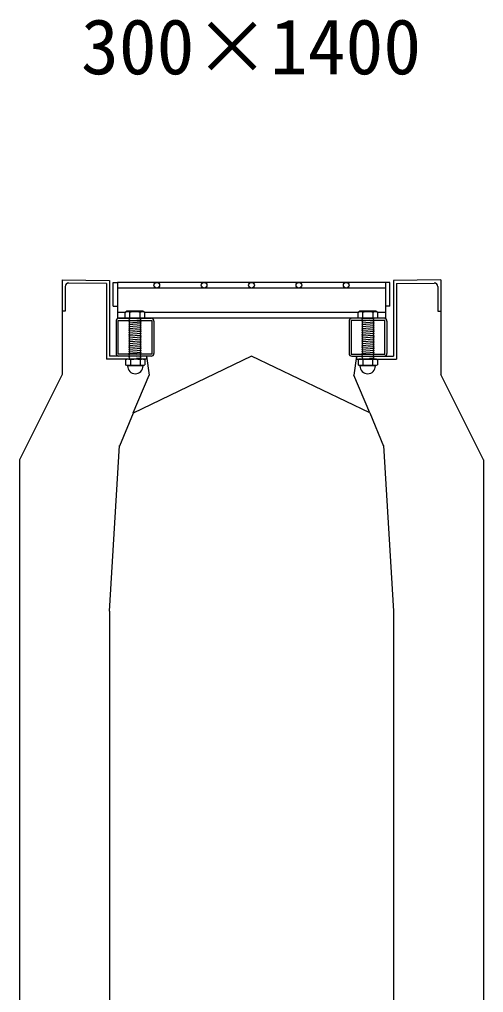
# Model space of a CAD drawing. Units: millimetres, scale not verified. Extents: x -16800 to 16800, y -5940 to 5940.
# Drawn here: x -3494 to -3004, y -2492 to -1464 of the extents above; entities that cross this region are included whole.
import ezdxf
from ezdxf.enums import TextEntityAlignment as Align

# ---------------------------------------------------------------- set-up
doc = ezdxf.new("R2010")
doc.units = ezdxf.units.MM
doc.header["$LTSCALE"] = 20
doc.linetypes.add('DOTTED', pattern=[1.75, 0.25, -1.5])
for name, color, linetype, lineweight in [('0-2_HATCH', 6, 'Continuous', 25), ('0-5_OUTLINE', 3, 'Continuous', 25), ('0-6_TXT', 7, 'Continuous', 25), ('0-A__0-5_D-BMK', 6, 'Continuous', 25)]:
    doc.layers.add(name, color=color, linetype=linetype, lineweight=lineweight)
doc.styles.add('ＭＳ ゴシック', font='')
doc.styles.get('ＭＳ ゴシック').set_extended_font_data('MS Gothic')

msp = doc.modelspace()

# ---------------------------------------------------------------- linework, layer by layer
at = {"layer": '0-2_HATCH'}
for p, q in [((-3445.74, -1746.71), (-3445.74, -1772.68)), ((-3402.14, -1743.31), (-3441.9, -1742.91)), ((-3402.14, -1743.31), (-3402.14, -1823.34)), ((-3398.94, -1740.14), (-3398.94, -1820.14)), ((-3098.94, -1740.14), (-3098.94, -1820.14)), ((-3095.74, -1743.31), (-3055.97, -1742.91)), ((-3095.74, -1743.31), (-3095.74, -1823.34)), ((-3052.14, -1746.71), (-3052.14, -1772.68)), ((-3445.74, -1772.68), (-3448.94, -1772.65)), ((-3052.14, -1772.68), (-3048.94, -1772.65)), ((-3359.94, -1820.14), (-3398.94, -1820.14)), ((-3359.94, -1820.14), (-3356.94, -1840.14)), ((-3359.94, -1820.14), (-3356.94, -1840.14)), ((-3137.94, -1820.14), (-3140.94, -1840.14)), ((-3137.94, -1820.14), (-3140.94, -1840.14)), ((-3137.94, -1820.14), (-3098.94, -1820.14)), ((-3373.74, -1880.14), (-3356.94, -1840.14)), ((-3124.14, -1880.14), (-3140.94, -1840.14))]:
    msp.add_line(p, q, dxfattribs=at)
for points in [[(-3359.94, -1820.14), (-3359.94, -1823.34), (-3402.14, -1823.34)], [(-3137.94, -1820.14), (-3137.94, -1823.34), (-3095.74, -1823.34)]]:
    msp.add_lwpolyline(points, dxfattribs=at)
for centre, start, end in [((-3441.94, -1746.71), 89.42706, 180), ((-3055.94, -1746.71), 0, 90.57294)]:
    msp.add_arc(centre, 3.8, start, end, dxfattribs=at)
at = {"layer": '0-5_OUTLINE'}
for p, q in [((-3448.94, -1739.64), (-3398.94, -1740.14)), ((-3448.94, -1739.64), (-3448.94, -1839.64)), ((-3048.94, -1739.64), (-3098.94, -1740.14)), ((-3048.94, -1739.64), (-3048.94, -1839.64)), ((-3448.94, -1839.64), (-3493.94, -1929.64)), ((-3003.94, -1929.64), (-3048.94, -1839.64)), ((-3373.79, -1880.28), (-3388.44, -1915.14)), ((-3124.14, -1880.14), (-3109.44, -1915.14)), ((-3398.94, -2089.64), (-3388.23, -1914.64)), ((-3109.65, -1914.64), (-3098.94, -2089.64)), ((-3493.94, -1929.64), (-3493.94, -3270.14)), ((-3003.94, -1929.64), (-3003.94, -3270.14)), ((-3398.94, -2089.64), (-3398.94, -3270.14)), ((-3098.94, -2089.64), (-3098.94, -3270.14))]:
    msp.add_line(p, q, dxfattribs=at)
msp.add_lwpolyline([(-3124.14, -1880.14), (-3248.94, -1820.14), (-3373.79, -1880.28)], dxfattribs=at)
at = {"layer": '0-A__0-5_D-BMK'}
for p, q in [((-3390.44, -1742.14), (-3390.44, -1780.14)), ((-3107.44, -1742.14), (-3390.44, -1742.14)), ((-3102.94, -1767.14), (-3102.94, -1742.14)), ((-3107.44, -1748.14), (-3390.44, -1748.14)), ((-3394.94, -1767.14), (-3390.44, -1767.14)), ((-3102.94, -1767.14), (-3107.44, -1767.14)), ((-3382.44, -1774.14), (-3390.44, -1774.14)), ((-3380.45, -1772.64), (-3382.45, -1774.14)), ((-3382.45, -1780.14), (-3382.45, -1774.14)), ((-3382.12, -1773.87), (-3380.45, -1772.64)), ((-3363.44, -1772.64), (-3380.45, -1772.64)), ((-3377.45, -1780.14), (-3377.45, -1774.14)), ((-3366.44, -1780.14), (-3366.44, -1774.14)), ((-3361.77, -1773.87), (-3363.44, -1772.64)), ((-3361.45, -1780.14), (-3361.45, -1774.14)), ((-3136.44, -1774.14), (-3361.44, -1774.14)), ((-3134.43, -1772.64), (-3136.43, -1774.14)), ((-3136.43, -1780.14), (-3136.43, -1774.14)), ((-3136.1, -1773.87), (-3134.43, -1772.64)), ((-3117.43, -1772.64), (-3134.43, -1772.64)), ((-3131.43, -1780.14), (-3131.43, -1774.14)), ((-3120.43, -1780.14), (-3120.43, -1774.14)), ((-3115.75, -1773.87), (-3117.43, -1772.64)), ((-3107.44, -1774.14), (-3115.44, -1774.14)), ((-3115.43, -1780.14), (-3115.43, -1774.14)), ((-3391.94, -1783.14), (-3391.94, -1817.14)), ((-3107.44, -1780.14), (-3390.44, -1780.14)), ((-3388.94, -1780.14), (-3354.94, -1780.14)), ((-3361.45, -1780.14), (-3382.45, -1780.14)), ((-3378.45, -1780.14), (-3365.44, -1780.14)), ((-3365.44, -1782.14), (-3378.45, -1783.14)), ((-3378.45, -1783.14), (-3377.45, -1782.14)), ((-3377.45, -1784.14), (-3378.45, -1783.14)), ((-3378.45, -1785.14), (-3377.45, -1784.14)), ((-3365.44, -1784.14), (-3378.45, -1785.14)), ((-3377.45, -1786.14), (-3378.45, -1785.14)), ((-3378.45, -1787.14), (-3377.45, -1786.14)), ((-3365.44, -1786.14), (-3378.45, -1787.14)), ((-3377.45, -1788.14), (-3378.45, -1787.14)), ((-3378.45, -1789.14), (-3377.45, -1788.14)), ((-3365.44, -1788.14), (-3378.45, -1789.14)), ((-3366.44, -1785.14), (-3365.44, -1784.14)), ((-3365.44, -1786.14), (-3366.44, -1785.14)), ((-3366.44, -1787.14), (-3365.44, -1786.14)), ((-3365.44, -1788.14), (-3366.44, -1787.14)), ((-3366.44, -1789.14), (-3365.44, -1788.14)), ((-3351.94, -1783.14), (-3351.94, -1817.14)), ((-3145.94, -1783.14), (-3145.94, -1817.14)), ((-3108.94, -1780.14), (-3142.94, -1780.14)), ((-3115.43, -1780.14), (-3136.43, -1780.14)), ((-3132.43, -1780.14), (-3119.43, -1780.14)), ((-3119.43, -1782.14), (-3132.43, -1783.14)), ((-3132.43, -1783.14), (-3131.43, -1782.14)), ((-3131.43, -1784.14), (-3132.43, -1783.14)), ((-3132.43, -1785.14), (-3131.43, -1784.14)), ((-3119.43, -1784.14), (-3132.43, -1785.14)), ((-3131.43, -1786.14), (-3132.43, -1785.14)), ((-3132.43, -1787.14), (-3131.43, -1786.14)), ((-3119.43, -1786.14), (-3132.43, -1787.14)), ((-3131.43, -1788.14), (-3132.43, -1787.14)), ((-3132.43, -1789.14), (-3131.43, -1788.14)), ((-3119.43, -1788.14), (-3132.43, -1789.14)), ((-3120.43, -1785.14), (-3119.43, -1784.14)), ((-3119.43, -1786.14), (-3120.43, -1785.14)), ((-3120.43, -1787.14), (-3119.43, -1786.14)), ((-3119.43, -1788.14), (-3120.43, -1787.14)), ((-3120.43, -1789.14), (-3119.43, -1788.14)), ((-3105.94, -1783.14), (-3105.94, -1817.14)), ((-3377.45, -1790.14), (-3378.45, -1789.14)), ((-3378.45, -1791.14), (-3377.45, -1790.14)), ((-3365.44, -1790.14), (-3378.45, -1791.14)), ((-3377.45, -1792.14), (-3378.45, -1791.14)), ((-3365.44, -1794.14), (-3378.45, -1795.14)), ((-3377.45, -1796.14), (-3378.45, -1795.14)), ((-3365.44, -1796.14), (-3378.45, -1797.14)), ((-3378.45, -1797.14), (-3377.45, -1796.14)), ((-3377.45, -1798.14), (-3378.45, -1797.14)), ((-3365.44, -1798.14), (-3378.45, -1799.14)), ((-3378.45, -1799.14), (-3377.45, -1798.14)), ((-3365.44, -1792.14), (-3378.44, -1793.14)), ((-3378.44, -1793.14), (-3377.45, -1792.14)), ((-3365.44, -1790.14), (-3366.44, -1789.14)), ((-3366.44, -1793.14), (-3365.44, -1792.14)), ((-3365.44, -1794.14), (-3366.44, -1793.14)), ((-3366.44, -1795.14), (-3365.44, -1794.14)), ((-3365.44, -1796.14), (-3366.44, -1795.14)), ((-3366.44, -1797.14), (-3365.44, -1796.14)), ((-3366.44, -1797.14), (-3365.44, -1798.14)), ((-3366.44, -1799.14), (-3365.44, -1798.14)), ((-3131.43, -1790.14), (-3132.43, -1789.14)), ((-3132.43, -1791.14), (-3131.43, -1790.14)), ((-3119.43, -1790.14), (-3132.43, -1791.14)), ((-3131.43, -1792.14), (-3132.43, -1791.14)), ((-3119.43, -1792.14), (-3132.43, -1793.14)), ((-3132.43, -1793.14), (-3131.43, -1792.14)), ((-3119.43, -1794.14), (-3132.43, -1795.14)), ((-3131.43, -1796.14), (-3132.43, -1795.14)), ((-3119.43, -1796.14), (-3132.43, -1797.14)), ((-3132.43, -1797.14), (-3131.43, -1796.14)), ((-3131.43, -1798.14), (-3132.43, -1797.14)), ((-3119.43, -1798.14), (-3132.43, -1799.14)), ((-3132.43, -1799.14), (-3131.43, -1798.14)), ((-3119.43, -1790.14), (-3120.43, -1789.14)), ((-3120.43, -1793.14), (-3119.43, -1792.14)), ((-3119.43, -1794.14), (-3120.43, -1793.14)), ((-3120.43, -1795.14), (-3119.43, -1794.14)), ((-3119.43, -1796.14), (-3120.43, -1795.14)), ((-3120.43, -1797.14), (-3119.43, -1796.14)), ((-3120.43, -1797.14), (-3119.43, -1798.14)), ((-3120.43, -1799.14), (-3119.43, -1798.14)), ((-3377.45, -1800.14), (-3378.45, -1799.14)), ((-3365.44, -1800.14), (-3378.45, -1801.14)), ((-3378.45, -1801.14), (-3377.45, -1800.14)), ((-3377.45, -1802.14), (-3378.45, -1801.14)), ((-3365.44, -1802.14), (-3378.45, -1803.14)), ((-3378.45, -1803.14), (-3377.45, -1802.14)), ((-3377.45, -1804.14), (-3378.45, -1803.14)), ((-3365.44, -1804.14), (-3378.45, -1805.14)), ((-3378.45, -1805.14), (-3377.45, -1804.14)), ((-3377.45, -1806.14), (-3378.45, -1805.14)), ((-3365.44, -1806.14), (-3378.45, -1807.14)), ((-3378.45, -1807.14), (-3377.45, -1806.14)), ((-3377.45, -1808.14), (-3378.45, -1807.14)), ((-3365.44, -1808.14), (-3378.45, -1809.14)), ((-3378.45, -1809.14), (-3377.45, -1808.14)), ((-3366.44, -1799.14), (-3365.44, -1800.14)), ((-3366.44, -1801.14), (-3365.44, -1800.14)), ((-3366.44, -1801.14), (-3365.44, -1802.14)), ((-3366.44, -1803.14), (-3365.44, -1802.14)), ((-3366.44, -1803.14), (-3365.44, -1804.14)), ((-3366.44, -1805.14), (-3365.44, -1804.14)), ((-3366.44, -1805.14), (-3365.44, -1806.14)), ((-3366.44, -1807.14), (-3365.44, -1806.14)), ((-3366.44, -1807.14), (-3365.44, -1808.14)), ((-3366.44, -1809.14), (-3365.44, -1808.14)), ((-3131.43, -1800.14), (-3132.43, -1799.14)), ((-3119.43, -1800.14), (-3132.43, -1801.14)), ((-3132.43, -1801.14), (-3131.43, -1800.14)), ((-3131.43, -1802.14), (-3132.43, -1801.14)), ((-3119.43, -1802.14), (-3132.43, -1803.14)), ((-3132.43, -1803.14), (-3131.43, -1802.14)), ((-3131.43, -1804.14), (-3132.43, -1803.14)), ((-3119.43, -1804.14), (-3132.43, -1805.14)), ((-3132.43, -1805.14), (-3131.43, -1804.14)), ((-3131.43, -1806.14), (-3132.43, -1805.14)), ((-3119.43, -1806.14), (-3132.43, -1807.14)), ((-3132.43, -1807.14), (-3131.43, -1806.14)), ((-3131.43, -1808.14), (-3132.43, -1807.14)), ((-3119.43, -1808.14), (-3132.43, -1809.14)), ((-3132.43, -1809.14), (-3131.43, -1808.14)), ((-3120.43, -1799.14), (-3119.43, -1800.14)), ((-3120.43, -1801.14), (-3119.43, -1800.14)), ((-3120.43, -1801.14), (-3119.43, -1802.14)), ((-3120.43, -1803.14), (-3119.43, -1802.14)), ((-3120.43, -1803.14), (-3119.43, -1804.14)), ((-3120.43, -1805.14), (-3119.43, -1804.14)), ((-3120.43, -1805.14), (-3119.43, -1806.14)), ((-3120.43, -1807.14), (-3119.43, -1806.14)), ((-3120.43, -1807.14), (-3119.43, -1808.14)), ((-3120.43, -1809.14), (-3119.43, -1808.14)), ((-3377.45, -1810.14), (-3378.45, -1809.14)), ((-3365.44, -1810.14), (-3378.45, -1811.14)), ((-3378.45, -1811.14), (-3377.45, -1810.14)), ((-3377.45, -1812.14), (-3378.45, -1811.14)), ((-3365.44, -1812.14), (-3378.45, -1813.14)), ((-3378.45, -1813.14), (-3377.45, -1812.14)), ((-3377.45, -1814.14), (-3378.45, -1813.14)), ((-3365.44, -1814.14), (-3378.45, -1815.14)), ((-3378.45, -1815.14), (-3377.45, -1814.14)), ((-3377.45, -1816.14), (-3378.45, -1815.14)), ((-3365.44, -1816.14), (-3378.45, -1817.14)), ((-3378.45, -1817.14), (-3377.45, -1816.14)), ((-3377.45, -1818.14), (-3378.45, -1817.14)), ((-3366.44, -1809.14), (-3365.44, -1810.14)), ((-3366.44, -1811.14), (-3365.44, -1810.14)), ((-3366.44, -1811.14), (-3365.44, -1812.14)), ((-3366.44, -1813.14), (-3365.44, -1812.14)), ((-3366.44, -1813.14), (-3365.44, -1814.14)), ((-3366.44, -1815.14), (-3365.44, -1814.14)), ((-3366.44, -1815.14), (-3365.44, -1816.14)), ((-3366.44, -1817.14), (-3365.44, -1816.14)), ((-3366.44, -1817.14), (-3365.44, -1818.14)), ((-3131.43, -1810.14), (-3132.43, -1809.14)), ((-3119.43, -1810.14), (-3132.43, -1811.14)), ((-3132.43, -1811.14), (-3131.43, -1810.14)), ((-3131.43, -1812.14), (-3132.43, -1811.14)), ((-3119.43, -1812.14), (-3132.43, -1813.14)), ((-3132.43, -1813.14), (-3131.43, -1812.14)), ((-3131.43, -1814.14), (-3132.43, -1813.14)), ((-3119.43, -1814.14), (-3132.43, -1815.14)), ((-3132.43, -1815.14), (-3131.43, -1814.14)), ((-3131.43, -1816.14), (-3132.43, -1815.14)), ((-3119.43, -1816.14), (-3132.43, -1817.14)), ((-3132.43, -1817.14), (-3131.43, -1816.14)), ((-3131.43, -1818.14), (-3132.43, -1817.14)), ((-3120.43, -1809.14), (-3119.43, -1810.14)), ((-3120.43, -1811.14), (-3119.43, -1810.14)), ((-3120.43, -1811.14), (-3119.43, -1812.14)), ((-3120.43, -1813.14), (-3119.43, -1812.14)), ((-3120.43, -1813.14), (-3119.43, -1814.14)), ((-3120.43, -1815.14), (-3119.43, -1814.14)), ((-3120.43, -1815.14), (-3119.43, -1816.14)), ((-3120.43, -1817.14), (-3119.43, -1816.14)), ((-3120.43, -1817.14), (-3119.43, -1818.14)), ((-3354.94, -1820.14), (-3388.94, -1820.14)), ((-3380.99, -1823.34), (-3381.85, -1823.99)), ((-3381.85, -1823.99), (-3381.85, -1829.18)), ((-3380.16, -1830.15), (-3381.85, -1829.18)), ((-3362.31, -1823.34), (-3380.99, -1823.34)), ((-3376.75, -1823.99), (-3376.75, -1829.18)), ((-3366.55, -1823.99), (-3366.55, -1829.18)), ((-3363.13, -1830.15), (-3361.44, -1829.18)), ((-3362.31, -1823.34), (-3361.44, -1823.99)), ((-3361.44, -1823.99), (-3361.44, -1829.18)), ((-3142.94, -1820.14), (-3108.94, -1820.14)), ((-3135.57, -1823.34), (-3136.43, -1823.99)), ((-3136.43, -1823.99), (-3136.43, -1829.18)), ((-3134.74, -1830.15), (-3136.43, -1829.18)), ((-3116.88, -1823.34), (-3135.57, -1823.34)), ((-3131.33, -1823.99), (-3131.33, -1829.18)), ((-3121.12, -1823.99), (-3121.12, -1829.18)), ((-3117.71, -1830.15), (-3116.02, -1829.18)), ((-3116.88, -1823.34), (-3116.02, -1823.99)), ((-3116.02, -1823.99), (-3116.02, -1829.18)), ((-3380.16, -1830.47), (-3380.16, -1830.15)), ((-3363.13, -1830.15), (-3380.16, -1830.15)), ((-3363.13, -1830.47), (-3380.16, -1830.47)), ((-3363.13, -1830.47), (-3363.13, -1830.15)), ((-3134.74, -1830.47), (-3134.74, -1830.15)), ((-3117.71, -1830.15), (-3134.74, -1830.15)), ((-3117.71, -1830.47), (-3134.74, -1830.47)), ((-3117.71, -1830.47), (-3117.71, -1830.15))]:
    msp.add_line(p, q, dxfattribs=at)
at = {"layer": '0-A__0-5_D-BMK', "linetype": 'DOTTED'}
for p, q in [((-3378.45, -1781.14), (-3377.45, -1780.14)), ((-3365.44, -1780.14), (-3378.45, -1781.14)), ((-3377.45, -1782.14), (-3378.45, -1781.14)), ((-3366.44, -1781.14), (-3365.44, -1780.14)), ((-3365.44, -1782.14), (-3366.44, -1781.14)), ((-3132.43, -1781.14), (-3131.43, -1780.14)), ((-3119.43, -1780.14), (-3132.43, -1781.14)), ((-3131.43, -1782.14), (-3132.43, -1781.14)), ((-3120.43, -1781.14), (-3119.43, -1780.14)), ((-3119.43, -1782.14), (-3120.43, -1781.14)), ((-3365.44, -1818.14), (-3378.45, -1819.14)), ((-3378.45, -1819.14), (-3377.45, -1818.14)), ((-3377.45, -1820.14), (-3378.45, -1819.14)), ((-3366.44, -1819.14), (-3365.44, -1818.14)), ((-3366.44, -1819.14), (-3365.44, -1820.14)), ((-3119.43, -1818.14), (-3132.43, -1819.14)), ((-3132.43, -1819.14), (-3131.43, -1818.14)), ((-3131.43, -1820.14), (-3132.43, -1819.14)), ((-3120.43, -1819.14), (-3119.43, -1818.14)), ((-3120.43, -1819.14), (-3119.43, -1820.14)), ((-3365.44, -1820.14), (-3378.45, -1821.14)), ((-3378.45, -1821.14), (-3377.45, -1820.14)), ((-3377.45, -1822.14), (-3378.45, -1821.14)), ((-3365.44, -1822.14), (-3378.44, -1823.14)), ((-3378.44, -1823.14), (-3377.44, -1822.14)), ((-3378.24, -1823.34), (-3378.44, -1823.14)), ((-3378.24, -1823.34), (-3366.24, -1823.34)), ((-3366.44, -1821.14), (-3365.44, -1820.14)), ((-3366.44, -1821.14), (-3365.44, -1822.14)), ((-3366.44, -1823.14), (-3365.44, -1822.14)), ((-3366.44, -1823.14), (-3366.24, -1823.34)), ((-3119.43, -1820.14), (-3132.43, -1821.14)), ((-3132.43, -1821.14), (-3131.43, -1820.14)), ((-3131.43, -1822.14), (-3132.43, -1821.14)), ((-3119.43, -1822.14), (-3132.43, -1823.14)), ((-3132.43, -1823.14), (-3131.43, -1822.14)), ((-3132.22, -1823.34), (-3132.43, -1823.14)), ((-3132.22, -1823.34), (-3120.22, -1823.34)), ((-3120.43, -1821.14), (-3119.43, -1820.14)), ((-3120.43, -1821.14), (-3119.43, -1822.14)), ((-3120.43, -1823.14), (-3119.43, -1822.14)), ((-3120.43, -1823.14), (-3120.22, -1823.34))]:
    msp.add_line(p, q, dxfattribs=at)
at = {"layer": '0-A__0-5_D-BMK'}
for points in [[(-3394.94, -1767.14), (-3394.94, -1742.14), (-3390.44, -1742.14)], [(-3102.94, -1742.14), (-3107.44, -1742.14), (-3107.44, -1780.14)], [(-3365.44, -1784.14), (-3366.44, -1783.14), (-3365.44, -1782.14)], [(-3119.43, -1784.14), (-3120.43, -1783.14), (-3119.43, -1782.14)], [(-3378.45, -1795.14), (-3377.45, -1794.14), (-3378.44, -1793.14)], [(-3365.44, -1792.14), (-3366.44, -1791.14), (-3365.44, -1790.14)], [(-3132.43, -1795.14), (-3131.43, -1794.14), (-3132.43, -1793.14)], [(-3119.43, -1792.14), (-3120.43, -1791.14), (-3119.43, -1790.14)]]:
    msp.add_lwpolyline(points, dxfattribs=at)
for points in [[(-3354.24, -1782.44), (-3354.24, -1817.84), (-3389.64, -1817.84), (-3389.64, -1782.44)], [(-3143.64, -1782.44), (-3143.64, -1817.84), (-3108.24, -1817.84), (-3108.24, -1782.44)]]:
    msp.add_lwpolyline(points, close=True, dxfattribs=at)
for centre in [(-3348.94, -1745.14), (-3298.94, -1745.14), (-3248.94, -1745.14), (-3198.94, -1745.14), (-3148.94, -1745.14)]:
    msp.add_circle(centre, 3, dxfattribs=at)
for centre, radius, start, end in [((-3379.95, -1776.77), 3.62, 46.39563, 133.60437), ((-3371.95, -1788.77), 15.62, 69.39075, 110.60925), ((-3363.94, -1776.77), 3.62, 46.39563, 133.60437), ((-3133.93, -1776.77), 3.62, 46.39563, 133.60437), ((-3125.93, -1788.77), 15.62, 69.39075, 110.60925), ((-3117.93, -1776.77), 3.62, 46.39563, 133.60437), ((-3388.94, -1783.14), 3, 90, 180), ((-3354.94, -1783.14), 3, 0, 90), ((-3142.94, -1783.14), 3, 90, 180), ((-3108.94, -1783.14), 3, 0, 90), ((-3388.94, -1817.14), 3, 180, 270), ((-3354.94, -1817.14), 3, 270, 0), ((-3142.94, -1817.14), 3, 180, 270), ((-3108.94, -1817.14), 3, 270, 0), ((-3379.3, -1828.69), 5.35, 61.49832, 118.50684), ((-3379.3, -1824.48), 5.35, 241.49843, 298.50089), ((-3371.65, -1843.76), 20.42, 75.52621, 104.47362), ((-3371.65, -1809.41), 20.42, 255.52638, 284.47374), ((-3363.99, -1828.69), 5.35, 61.49231, 118.50169), ((-3363.99, -1824.48), 5.35, 241.49989, 298.5), ((-3133.88, -1828.69), 5.35, 61.49832, 118.50684), ((-3133.88, -1824.48), 5.35, 241.49843, 298.50089), ((-3126.22, -1843.76), 20.42, 75.52621, 104.47362), ((-3126.22, -1809.41), 20.42, 255.52638, 284.47374), ((-3118.57, -1828.69), 5.35, 61.49231, 118.50169), ((-3118.57, -1824.48), 5.35, 241.49989, 298.5), ((-3371.65, -1830.47), 8.19, 180, 359.99995), ((-3126.23, -1830.47), 8.19, 180, 359.99995)]:
    msp.add_arc(centre, radius, start, end, dxfattribs=at)

# ---------------------------------------------------------------- texts
at = {"layer": '0-6_TXT', "style": 'ＭＳ ゴシック'}
msp.add_text('300×1400', height=58.65, dxfattribs=at).set_placement((-3428.94, -1540), align=Align.BOTTOM_LEFT)

doc.saveas('drawing.dxf')
